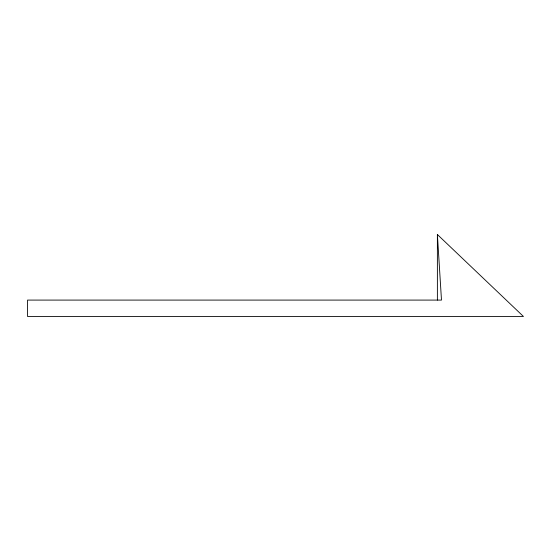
<?xml version="1.0" encoding="UTF-8"?>
<svg xmlns="http://www.w3.org/2000/svg" width="551" height="551" viewBox="0 0 551 551"><rect width="100%" height="100%" fill="white"/><g stroke="black" fill="none" stroke-linecap="round" stroke-linejoin="round"><path stroke-width="0.83" d="M437.384 234.519L523.45 316.481L27.55 316.481L27.55 300.088L441.482 300.088L437.384 234.519L437.384 300.088"/></g></svg>
